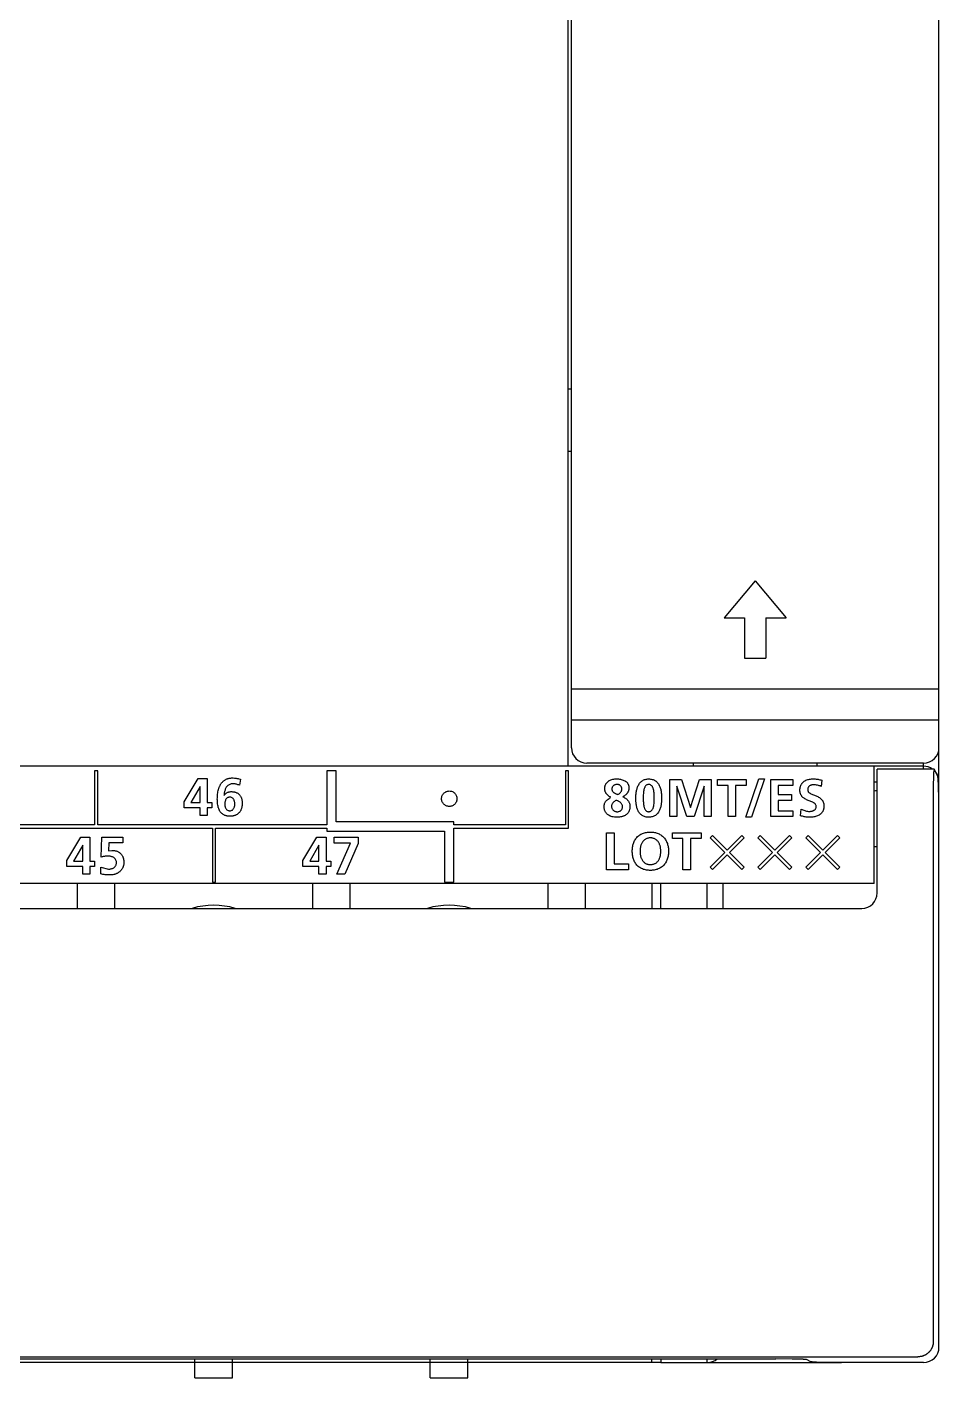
# Model space of a CAD drawing. Extents: x 147 to 432, y 261 to 358.
# Drawn here: x 402.88 to 432.41, y 264.98 to 308.7 of the extents above; entities that cross this region are included whole.
import ezdxf

# ---------------------------------------------------------------- set-up
doc = ezdxf.new("R2010")
doc.units = 0
doc.header["$MEASUREMENT"] = 0
doc.layers.get('0').update_dxf_attribs({"linetype": 'CONTINUOUS'})

msp = doc.modelspace()

# ---------------------------------------------------------------- linework, layer by layer
at = {"color": 7, "linetype": 'Continuous'}
for p, q in [((432.40553, 282.85494), (432.40553, 354.9774)), ((431.90553, 284.77723), (249.95553, 284.77723)), ((432.25365, 284.67723), (432.23459, 284.61356)), ((432.36582, 284.45273), (432.25365, 284.67723)), ((405.17252, 284.62696), (405.07261, 284.62696)), ((405.07261, 284.62696), (405.07261, 282.87651)), ((405.17252, 282.87651), (405.17252, 284.62696)), ((407.96994, 283.62169), (408.41815, 284.3772)), ((408.41815, 284.3772), (408.71684, 284.3772)), ((408.71684, 284.3772), (408.71684, 283.60618)), ((409.78895, 284.3548), (409.75794, 284.16084)), ((412.59291, 284.62696), (412.59291, 282.87651)), ((412.89264, 284.62696), (412.59291, 284.62696)), ((412.89264, 282.97642), (412.89264, 284.62696)), ((420.31268, 284.62696), (420.31268, 282.87651)), ((420.41259, 284.62696), (420.31268, 284.62696)), ((420.41259, 282.7766), (420.41259, 284.62696)), ((423.68922, 283.14695), (423.68922, 284.34585)), ((424.07404, 284.34585), (424.35895, 283.43737)), ((424.36239, 283.43737), (424.64765, 284.34585)), ((425.03212, 284.34585), (425.03212, 283.14695)), ((425.2371, 284.15705), (425.2371, 284.34585)), ((426.15488, 283.12628), (426.57414, 284.36652)), ((426.16418, 284.34585), (426.16418, 284.15705)), ((426.7526, 284.36652), (426.33368, 283.12628)), ((426.96344, 283.14695), (426.96344, 284.34585)), ((427.67106, 284.34585), (427.67106, 284.15705)), ((428.61054, 284.32345), (428.58849, 284.12605)), ((432.40553, 284.27723), (432.38288, 284.27723)), ((408.48326, 284.12639), (408.18629, 283.60618)), ((408.4867, 284.12639), (408.48326, 284.12639)), ((408.4867, 283.60618), (408.4867, 284.12639)), ((423.9228, 284.13638), (423.91935, 284.13294)), ((423.91935, 284.13294), (423.91935, 283.14695)), ((424.2456, 283.14695), (423.9228, 284.13638)), ((424.79854, 284.13638), (424.47574, 283.14695)), ((424.80199, 284.13638), (424.79854, 284.13638)), ((424.80199, 283.14695), (424.80199, 284.13638)), ((425.58023, 284.15705), (425.2371, 284.15705)), ((425.58023, 283.14695), (425.58023, 284.15705)), ((426.16418, 284.15705), (425.8207, 284.15705)), ((425.8207, 284.15705), (425.8207, 283.14695)), ((427.20391, 284.15705), (427.20391, 283.86146)), ((427.67106, 284.15705), (427.20391, 284.15705)), ((427.20391, 283.86146), (427.63144, 283.86146)), ((427.63144, 283.86146), (427.63144, 283.67267)), ((432.399131, 283.704407), (432.387698, 284.164426)), ((407.96994, 283.42773), (407.96994, 283.62169)), ((408.4867, 283.42773), (407.96994, 283.42773)), ((408.18629, 283.60618), (408.4867, 283.60618)), ((408.4867, 283.17865), (408.4867, 283.42773)), ((408.71684, 283.60618), (408.86945, 283.60618)), ((408.86945, 283.42773), (408.71684, 283.42773)), ((408.71684, 283.42773), (408.71684, 283.17865)), ((408.86945, 283.60618), (408.86945, 283.42773)), ((424.35895, 283.43737), (424.36239, 283.43737)), ((427.63144, 283.67267), (427.20391, 283.67267)), ((427.20391, 283.67267), (427.20391, 283.33609)), ((427.92393, 283.17313), (427.94598, 283.38949)), ((408.71684, 283.17865), (408.4867, 283.17865)), ((416.70222, 282.97711), (412.89264, 282.97642)), ((416.70222, 282.87651), (416.70222, 282.97711)), ((423.91935, 283.14695), (423.68922, 283.14695)), ((424.47574, 283.14695), (424.2456, 283.14695)), ((425.03212, 283.14695), (424.80199, 283.14695)), ((425.8207, 283.14695), (425.58023, 283.14695)), ((426.33368, 283.12628), (426.15488, 283.12628)), ((427.67451, 283.14695), (426.96344, 283.14695)), ((427.20391, 283.33609), (427.67451, 283.33609)), ((427.67451, 283.33609), (427.67451, 283.14695)), ((405.07261, 282.87651), (397.55266, 282.87686)), ((401.36259, 282.7766), (408.88255, 282.7766)), ((404.17207, 281.72137), (404.62027, 282.47688)), ((404.62027, 282.47688), (404.91896, 282.47688)), ((404.91896, 282.47688), (404.91896, 281.70587)), ((412.59291, 282.87651), (405.17252, 282.87651)), ((405.28828, 281.83299), (405.29999, 282.47688)), ((405.29999, 282.47688), (405.98867, 282.47688)), ((405.98867, 282.47688), (405.98867, 282.29842)), ((408.88255, 282.7766), (408.88255, 281.02684)), ((408.98245, 282.7766), (412.59291, 282.7766)), ((408.98245, 281.02684), (408.98245, 282.7766)), ((411.81708, 281.72137), (412.26529, 282.47688)), ((412.26529, 282.47688), (412.56397, 282.47688)), ((412.56397, 282.47688), (412.56397, 281.70587)), ((412.59291, 282.7766), (412.59291, 282.6767)), ((412.59291, 282.6767), (416.4025, 282.67739)), ((412.82856, 282.47688), (413.60129, 282.47688)), ((412.82856, 282.28809), (412.82856, 282.47688)), ((413.60129, 282.47688), (413.60129, 282.27775)), ((416.4025, 282.67739), (416.4025, 281.02684)), ((420.31268, 282.87651), (416.70222, 282.87651)), ((416.70222, 281.02684), (416.70222, 282.7766)), ((416.70222, 282.7766), (420.41259, 282.7766)), ((421.64456, 282.62468), (421.88503, 282.62468)), ((421.64456, 281.42613), (421.64456, 282.62468)), ((421.88503, 282.62468), (421.88503, 281.61526)), ((423.77432, 282.43588), (423.77432, 282.62468)), ((423.77432, 282.62468), (424.70139, 282.62468)), ((424.70139, 282.62468), (424.70139, 282.43588)), ((424.99595, 282.45828), (425.07174, 282.53545)), ((425.07174, 282.53545), (425.54544, 282.05968)), ((425.54544, 282.05968), (426.02121, 282.53545)), ((426.02121, 282.53545), (426.09665, 282.46)), ((426.54521, 282.45828), (426.62065, 282.53545)), ((426.62065, 282.53545), (427.0947, 282.05968)), ((427.0947, 282.05968), (427.57047, 282.53545)), ((427.57047, 282.53545), (427.64591, 282.46)), ((428.09412, 282.45828), (428.16957, 282.53545)), ((428.16957, 282.53545), (428.64361, 282.05968)), ((428.64361, 282.05968), (429.11938, 282.53545)), ((429.11938, 282.53545), (429.19483, 282.46)), ((404.68573, 282.22608), (404.38842, 281.70587)), ((404.68918, 282.22608), (404.68573, 282.22608)), ((404.68918, 281.70587), (404.68918, 282.22608)), ((405.52668, 282.29842), (405.52151, 282.04245)), ((405.52151, 282.04245), (405.63141, 282.05451)), ((405.98867, 282.29842), (405.52668, 282.29842)), ((412.3304, 282.22608), (412.03343, 281.70587)), ((412.33384, 282.22608), (412.3304, 282.22608)), ((412.33384, 281.70587), (412.33384, 282.22608)), ((413.3591, 282.28809), (412.82856, 282.28809)), ((412.91434, 281.27833), (413.3591, 282.28809)), ((413.60129, 282.27775), (413.17548, 281.27833)), ((424.11745, 282.43588), (423.77432, 282.43588)), ((424.11745, 281.42613), (424.11745, 282.43588)), ((424.35791, 282.43588), (424.35791, 281.42613)), ((424.70139, 282.43588), (424.35791, 282.43588)), ((425.46999, 281.98423), (424.99595, 282.45828)), ((426.09665, 282.46), (425.62295, 281.98423)), ((427.01925, 281.98423), (426.54521, 282.45828)), ((427.64591, 282.46), (427.17187, 281.98423)), ((428.56817, 281.98423), (428.09412, 282.45828)), ((429.19483, 282.46), (428.72078, 281.98423)), ((404.17207, 281.52741), (404.17207, 281.72137)), ((404.38842, 281.70587), (404.68918, 281.70587)), ((404.91896, 281.70587), (405.07193, 281.70587)), ((405.07193, 281.70587), (405.07193, 281.52741)), ((411.81708, 281.52741), (411.81708, 281.72137)), ((412.03343, 281.70587), (412.33384, 281.70587)), ((412.56397, 281.70587), (412.71694, 281.70587)), ((412.71694, 281.70587), (412.71694, 281.52741)), ((421.88503, 281.61526), (422.35046, 281.61526)), ((422.35046, 281.61526), (422.35046, 281.42613)), ((424.99595, 281.51053), (425.46999, 281.98423)), ((425.54544, 281.90878), (425.07174, 281.43302)), ((426.02121, 281.43302), (425.54544, 281.90878)), ((425.62295, 281.98423), (426.09665, 281.51053)), ((426.54521, 281.51053), (427.01925, 281.98423)), ((427.0947, 281.90878), (426.62065, 281.43302)), ((427.57047, 281.43302), (427.0947, 281.90878)), ((427.17187, 281.98423), (427.64591, 281.51053)), ((428.09412, 281.51053), (428.56817, 281.98423)), ((428.64361, 281.90878), (428.16957, 281.43302)), ((429.11938, 281.43302), (428.64361, 281.90878)), ((428.72078, 281.98423), (429.19483, 281.51053)), ((404.68918, 281.52741), (404.17207, 281.52741)), ((404.68918, 281.27833), (404.68918, 281.52741)), ((404.91896, 281.27833), (404.68918, 281.27833)), ((404.91896, 281.52741), (404.91896, 281.27833)), ((405.07193, 281.52741), (404.91896, 281.52741)), ((405.27105, 281.29211), (405.27622, 281.50674)), ((405.27622, 281.50674), (405.52151, 281.44645)), ((412.33384, 281.52741), (411.81708, 281.52741)), ((412.33384, 281.27833), (412.33384, 281.52741)), ((412.56397, 281.27833), (412.33384, 281.27833)), ((412.56397, 281.52741), (412.56397, 281.27833)), ((412.71694, 281.52741), (412.56397, 281.52741)), ((413.17548, 281.27833), (412.91434, 281.27833)), ((422.35046, 281.42613), (421.64456, 281.42613)), ((424.35791, 281.42613), (424.11745, 281.42613)), ((425.07174, 281.43302), (424.99595, 281.51053)), ((426.09665, 281.51053), (426.02121, 281.43302)), ((426.62065, 281.43302), (426.54521, 281.51053)), ((427.64591, 281.51053), (427.57047, 281.43302)), ((428.16957, 281.43302), (428.09412, 281.51053)), ((429.19483, 281.51053), (429.11938, 281.43302)), ((404.50553, 280.97723), (404.50553, 280.17724)), ((405.72553, 280.17724), (405.72553, 280.97723)), ((408.88255, 281.02684), (408.98245, 281.02684)), ((412.12553, 280.97723), (412.12553, 280.17724)), ((413.34553, 280.17724), (413.34553, 280.97723)), ((416.4025, 281.02684), (416.70222, 281.02684)), ((419.74553, 280.97723), (419.74553, 280.17724)), ((420.96553, 280.17724), (420.96553, 280.97723)), ((423.10553, 280.97723), (423.10553, 280.17724)), ((423.40553, 280.17723), (423.40553, 280.97723)), ((424.90553, 280.17723), (424.90553, 280.97723)), ((425.40553, 280.97723), (425.40553, 280.17724)), ((188.24033, 265.59507), (427.12073, 265.59507)), ((423.40552, 265.47723), (322.35553, 265.47723)), ((427.651636, 265.591065), (427.1207, 265.59506)), ((427.939155, 265.583924), (427.651636, 265.591065)), ((428.723584, 265.481229), (428.436065, 265.488374)), ((429.25447, 265.47725), (428.723584, 265.481229))]:
    msp.add_line(p, q, dxfattribs=at)
at = {"linetype": 'Continuous'}
for p, q in [((423.68922, 284.34585), (424.07404, 284.34585)), ((424.64765, 284.34585), (425.03212, 284.34585)), ((425.2371, 284.34585), (426.16418, 284.34585)), ((426.57414, 284.36652), (426.7526, 284.36652)), ((426.96344, 284.34585), (427.67106, 284.34585))]:
    msp.add_line(p, q, dxfattribs=at)
at = {"color": 7, "linetype": 'Continuous'}
for points in [[(420.40553, 284.77723), (420.40553, 336.17723)], [(420.50553, 285.37723), (420.50553, 335.57723)], [(420.5055, 296.97723), (420.40553, 296.97723)], [(420.40553, 294.97723), (420.50553, 294.97723)], [(426.45553, 290.77723), (425.45553, 289.57723)], [(426.45553, 290.77723), (427.45553, 289.57723)], [(425.45553, 289.57723), (426.10553, 289.57723)], [(426.10553, 289.57723), (426.10553, 288.27723)], [(426.80553, 289.57723), (426.80553, 288.27723)], [(426.80553, 289.57723), (427.45553, 289.57723)], [(426.10553, 288.27723), (426.80553, 288.27723)], [(420.50553, 287.27723), (432.40553, 287.27723)], [(420.50553, 286.27723), (432.40553, 286.27723)], [(431.90553, 284.87723), (421.00553, 284.87723)], [(424.45553, 284.77723), (424.45553, 284.87723)], [(428.45553, 284.87723), (428.45553, 284.77723)], [(430.30553, 280.97723), (430.30553, 284.77723)], [(430.40553, 280.67723), (430.40553, 284.67723)], [(432.25365, 284.67723), (430.40553, 284.67723)], [(431.90553, 284.67723), (431.90553, 284.8772)], [(430.30553, 284.27723), (430.40553, 284.27723)], [(432.22188, 284.2682), (432.22188, 266.1607)], [(432.23462, 284.61356), (432.23415, 284.60487), (432.233913, 284.600425), (432.23368, 284.59598), (432.233443, 284.591425), (432.23321, 284.58687), (432.232973, 284.58221), (432.23274, 284.57755), (432.232508, 284.572785), (432.23228, 284.56802), (432.232048, 284.56315), (432.23182, 284.55828), (432.231588, 284.553305), (432.23136, 284.54833), (432.231133, 284.543255), (432.23091, 284.53818), (432.230678, 284.533), (432.23045, 284.52782), (432.230228, 284.522545), (432.23001, 284.51727), (432.229783, 284.51189), (432.22956, 284.50651), (432.229339, 284.501035), (432.22912, 284.49556), (432.228904, 284.48999), (432.22869, 284.48442), (432.228469, 284.478755), (432.22825, 284.47309), (432.228034, 284.46733), (432.22782, 284.46157), (432.227609, 284.45572), (432.2274, 284.44987), (432.227189, 284.443925), (432.22698, 284.43798), (432.226769, 284.431945), (432.22656, 284.42591), (432.226354, 284.419775), (432.22615, 284.41364), (432.225944, 284.407445), (432.22574, 284.40125), (432.225539, 284.39501), (432.22534, 284.38877), (432.225134, 284.382335), (432.22493, 284.3759), (432.224728, 284.36922), (432.22453, 284.36254), (432.224339, 284.35622), (432.22415, 284.3499), (432.22398, 284.344145), (432.22381, 284.33839), (432.223593, 284.33083), (432.22338, 284.32327), (432.223056, 284.311405), (432.22274, 284.29954), (432.222317, 284.283875), (432.2219, 284.26821)], [(432.387698, 284.164426), (432.386976, 284.183716), (432.386213, 284.203004), (432.385411, 284.22229), (432.384568, 284.241575), (432.383677, 284.260858), (432.38273, 284.280138), (432.381707, 284.299585), (432.380616, 284.318857), (432.379431, 284.338124), (432.378129, 284.357383), (432.376664, 284.376701), (432.374997, 284.395932), (432.372913, 284.415851), (432.370292, 284.434972), (432.3658, 284.45271)], [(409.75794, 284.16084), (409.735171, 284.170373), (409.71211, 284.179177), (409.688241, 284.187228), (409.664519, 284.194049), (409.640487, 284.199681), (409.616191, 284.20403), (409.591692, 284.207039), (409.567066, 284.208707), (409.542391, 284.208993), (409.517753, 284.207557), (409.493318, 284.204103), (409.469315, 284.198378), (409.446008, 284.190275), (409.423687, 284.179758), (409.40262, 284.166909), (409.383053, 284.151879), (409.365135, 284.134912), (409.348942, 284.116291), (409.33447, 284.096301), (409.321661, 284.075205), (409.310425, 284.05323), (409.300651, 284.030565), (409.292232, 284.007363), (409.285057, 283.983745), (409.279034, 283.959807), (409.274079, 283.935626), (409.270113, 283.911264), (409.267058, 283.886769), (409.264864, 283.862179), (409.26357, 283.83804)], [(416.80248, 283.72711), (416.801134, 283.700989), (416.797081, 283.675139), (416.790337, 283.649859), (416.780967, 283.625431), (416.769082, 283.602122), (416.754822, 283.580186), (416.738352, 283.559856), (416.719599, 283.541112), (416.699936, 283.525144), (416.678043, 283.510818), (416.655384, 283.499133), (416.631292, 283.489706), (416.606063, 283.482774), (416.579885, 283.47849), (416.553764, 283.476994), (416.527627, 283.4782), (416.501758, 283.482117), (416.476443, 283.488728), (416.451964, 283.497965), (416.428589, 283.50972), (416.406572, 283.523854), (416.386145, 283.540203), (416.367527, 283.558586), (416.350602, 283.579236), (416.336239, 283.601105), (416.324507, 283.623775), (416.315033, 283.647914), (416.308081, 283.673137), (416.303762, 283.699417), (416.302255, 283.725537), (416.303452, 283.751675), (416.307376, 283.777542), (416.314014, 283.80285), (416.323293, 283.827313), (416.335101, 283.850661), (416.349293, 283.872641), (416.365702, 283.89302), (416.384138, 283.911584), (416.404792, 283.928421), (416.426694, 283.942733), (416.449345, 283.954401), (416.473433, 283.963819), (416.498663, 283.970748), (416.524838, 283.975031), (416.550959, 283.976526), (416.577096, 283.97532), (416.602965, 283.971405), (416.628281, 283.964798), (416.652763, 283.955567), (416.676142, 283.943822), (416.698168, 283.9297), (416.718606, 283.913365), (416.737239, 283.894998), (416.754127, 283.874435), (416.768514, 283.852583), (416.780236, 283.829992), (416.789697, 283.805965), (416.79667, 283.78075), (416.800972, 283.754609), (416.802476, 283.728483)], [(421.95909, 283.67267), (421.942893, 283.66462), (421.92699, 283.656), (421.91143, 283.646778), (421.896326, 283.636828), (421.881803, 283.626049), (421.868044, 283.614375), (421.855174, 283.601671), (421.843438, 283.587914), (421.833061, 283.573107), (421.824248, 283.557319), (421.817154, 283.540688), (421.81186, 283.5234), (421.808336, 283.505665), (421.806463, 283.487681), (421.806237, 283.469599), (421.807765, 283.45158), (421.811267, 283.433845), (421.816771, 283.416623), (421.824182, 283.400132), (421.833394, 283.384575), (421.84426, 283.370124), (421.856609, 283.356917), (421.870262, 283.345062), (421.885039, 283.334642), (421.900768, 283.325722), (421.91728, 283.318352), (421.934415, 283.312574), (421.952013, 283.308421), (421.969925, 283.30592), (421.98803, 283.30508)], [(421.98803, 283.30508), (422.007161, 283.305884), (422.02567, 283.308321), (422.044346, 283.312565), (422.062493, 283.31868), (422.07987, 283.326726), (422.096198, 283.336727), (422.111176, 283.348655), (422.124496, 283.362407), (422.135881, 283.377799), (422.145293, 283.394928), (422.152232, 283.412773), (422.156907, 283.431342), (422.159397, 283.450325), (422.159887, 283.469471), (422.158492, 283.488572), (422.155041, 283.507706), (422.149557, 283.526054), (422.141989, 283.543643), (422.132459, 283.560253), (422.121166, 283.575719), (422.108366, 283.589966), (422.094322, 283.60299), (422.079273, 283.614842), (422.063427, 283.625605), (422.046384, 283.635694), (422.029397, 283.644551), (422.012018, 283.652613), (421.994332, 283.659977), (421.976408, 283.666747), (421.95909, 283.67267)], [(432.40555, 282.85494), (432.405522, 282.911573), (432.405443, 282.968207), (432.405313, 283.02484), (432.405132, 283.081473), (432.404896, 283.138106), (432.404605, 283.194739), (432.404257, 283.251371), (432.40385, 283.308003), (432.403383, 283.364634), (432.402852, 283.421265), (432.402254, 283.477896), (432.401587, 283.534525), (432.400848, 283.591154), (432.40003, 283.647781), (432.399131, 283.704407)], [(432.40553, 265.97706), (432.40553, 282.85492)], [(430.30553, 282.18351), (430.30892, 282.18309), (430.310615, 282.182883), (430.31231, 282.18268), (430.314, 282.182483), (430.31569, 282.18229), (430.31738, 282.182103), (430.31907, 282.18192), (430.32076, 282.181738), (430.32245, 282.18156), (430.32414, 282.181383), (430.32583, 282.18121), (430.327515, 282.181043), (430.3292, 282.18088), (430.33088, 282.180723), (430.33256, 282.18057), (430.334245, 282.180418), (430.33593, 282.18027), (430.33761, 282.180123), (430.33929, 282.17998), (430.340965, 282.179843), (430.34264, 282.17971), (430.344315, 282.179578), (430.34599, 282.17945), (430.347665, 282.179328), (430.34934, 282.17921), (430.35101, 282.179093), (430.35268, 282.17898), (430.35435, 282.178873), (430.35602, 282.17877), (430.35769, 282.178668), (430.35936, 282.17857), (430.36102, 282.178478), (430.36268, 282.17839), (430.364345, 282.178303), (430.36601, 282.17822), (430.367675, 282.178138), (430.36934, 282.17806), (430.370995, 282.177988), (430.37265, 282.17792), (430.37429, 282.177853), (430.37593, 282.17779), (430.377595, 282.177733), (430.37926, 282.17768), (430.380965, 282.177628), (430.38267, 282.17758), (430.384265, 282.177533), (430.38586, 282.17749), (430.3873, 282.177455), (430.38874, 282.17742), (430.39059, 282.177388), (430.39244, 282.17736), (430.395275, 282.177328), (430.39811, 282.17731), (430.40182, 282.177281), (430.40553, 282.17726)], [(405.52151, 281.44645), (405.543291, 281.447032), (405.565008, 281.448857), (405.586582, 281.451936), (405.607921, 281.456352), (405.628913, 281.462199), (405.649417, 281.469573), (405.669255, 281.478583), (405.688208, 281.48933), (405.705285, 281.501328), (405.721693, 281.515657), (405.736335, 281.531785), (405.748922, 281.54956), (405.759234, 281.568747), (405.76717, 281.589032), (405.772756, 281.61009), (405.776121, 281.63161), (405.777443, 281.653354), (405.776887, 281.675143), (405.774318, 281.696778), (405.769482, 281.718018), (405.762087, 281.738852), (405.752275, 281.758298), (405.740054, 281.776327), (405.725641, 281.792659), (405.70937, 281.807142), (405.691611, 281.819728), (405.672671, 281.830497), (405.652852, 281.839553), (405.632386, 281.847034), (405.612171, 281.852892), (405.590909, 281.857671), (405.569413, 281.861258), (405.547761, 281.863741), (405.526015, 281.86519), (405.504227, 281.865715), (405.482434, 281.865454), (405.460657, 281.864566), (405.438916, 281.863036), (405.417232, 281.860843), (405.395627, 281.857973), (405.374124, 281.854419), (405.352746, 281.850178), (405.331515, 281.845254), (405.310451, 281.839657), (405.289574, 281.833401)], [(430.30553, 280.97723), (185.05553, 280.97723)], [(185.45553, 280.17723), (429.90553, 280.17723)], [(432.2219, 266.16072), (432.22133, 266.13691), (432.220599, 266.124839), (432.21956, 266.11279), (432.218209, 266.100537), (432.21656, 266.08832), (432.214583, 266.07594), (432.21231, 266.06361), (432.20966, 266.05116), (432.2067, 266.03878), (432.203383, 266.026306), (432.19975, 266.01392), (432.195729, 266.001471), (432.19139, 265.98913), (432.186679, 265.976767), (432.18165, 265.96453), (432.176225, 265.952316), (432.17048, 265.94025), (432.164364, 265.928227), (432.15793, 265.91637), (432.151112, 265.904616), (432.14398, 265.89305), (432.136503, 265.881607), (432.12872, 265.87037), (432.120574, 265.859307), (432.11213, 265.84847), (432.103378, 265.837834), (432.09434, 265.82744), (432.084987, 265.817295), (432.07536, 265.80741), (432.06548, 265.797788), (432.05534, 265.78844), (432.044951, 265.779402), (432.03432, 265.77065), (432.023479, 265.762205), (432.01241, 265.75406), (432.001156, 265.746272), (431.98969, 265.7388), (431.978144, 265.731668), (431.96641, 265.72485), (431.95465, 265.718434), (431.94273, 265.71232), (431.930567, 265.706558), (431.91825, 265.70113), (431.905652, 265.696046), (431.8929, 265.69136), (431.880937, 265.687046), (431.86887, 265.68303), (431.857943, 265.679576), (431.84698, 265.67624), (431.833127, 265.673135), (431.81918, 265.67048), (431.798149, 265.667349), (431.77698, 265.66536), (431.749556, 265.662749), (431.72207, 265.6609)], [(183.639, 265.66088), (431.72205, 265.66088)], [(408.31553, 264.97723), (408.31553, 265.59506)], [(409.53553, 264.97723), (409.53553, 265.59506)], [(415.93553, 264.97723), (415.93553, 265.59506)], [(417.15553, 264.97723), (417.15553, 265.59506)], [(423.10553, 265.47723), (423.10553, 265.59506)], [(423.40553, 265.59507), (423.40553, 265.47723)], [(423.40553, 265.47723), (429.25447, 265.47723)], [(424.90553, 265.47723), (424.90553, 265.59507)], [(428.11935, 265.57025), (428.107053, 265.573239), (428.095093, 265.574834), (428.082546, 265.576113), (428.070524, 265.577139), (428.058492, 265.578039), (428.046167, 265.578861), (428.034124, 265.579593), (428.022077, 265.580267), (428.010028, 265.580895), (427.998257, 265.581469), (427.986204, 265.582022), (427.97415, 265.582546), (427.962095, 265.583044), (427.950038, 265.583518), (427.939155, 265.583924)], [(428.25586, 265.50205), (428.11936, 265.57025)], [(428.436065, 265.488374), (428.42401, 265.488825), (428.411955, 265.489302), (428.39911, 265.489836), (428.387057, 265.490365), (428.375006, 265.490923), (428.362956, 265.491517), (428.351588, 265.492116), (428.339543, 265.492798), (428.327502, 265.493538), (428.315465, 265.494351), (428.30339, 265.495266), (428.291371, 265.496307), (428.278922, 265.497609), (428.266971, 265.499245), (428.25589, 265.50205)], [(431.9057, 265.47723), (429.25449, 265.47723)], [(408.31553, 264.97723), (409.53553, 264.97723)], [(415.93553, 264.97723), (417.15553, 264.97723)]]:
    msp.add_lwpolyline(points, dxfattribs=at)
for points in [[(409.26702, 283.83459, -0.029685), (409.290847, 283.865471, -0.035013), (409.318392, 283.893074, -0.039573), (409.349739, 283.916256, -0.040403), (409.383835, 283.933829, -0.038484), (409.420878, 283.945994, -0.032999), (409.45929, 283.952743, -0.02676), (409.49887, 283.95483, -0.020631), (409.537855, 283.953372, -0.022002), (409.576579, 283.948602, -0.025067), (409.614683, 283.940231, -0.028365), (409.651668, 283.927836, -0.031192), (409.686916, 283.911139, -0.033496), (409.720011, 283.889842, -0.03417), (409.749639, 283.864484, -0.033964), (409.775541, 283.835331, -0.032254), (409.797371, 283.803011, -0.029695), (409.815035, 283.768235, -0.02684), (409.828657, 283.731683, -0.024307), (409.838702, 283.693073, -0.021497), (409.845036, 283.654573, -0.018612), (409.848241, 283.615691, -0.014876), (409.848842, 283.576672, -0.014346), (409.847194, 283.537685, -0.014758), (409.843284, 283.498858, -0.016881), (409.83694, 283.460356, -0.019355), (409.827826, 283.422418, -0.021807), (409.815625, 283.38536, -0.024367), (409.800061, 283.349586, -0.027117), (409.780907, 283.315605, -0.029201), (409.758052, 283.283996, -0.030827), (409.731565, 283.255365, -0.031206), (409.701743, 283.230228, -0.030207), (409.669053, 283.208952, -0.028598), (409.634089, 283.191663, -0.02596), (409.597446, 283.17828, -0.023259), (409.559659, 283.168568, -0.020365), (409.521167, 283.162183, -0.018146), (409.48231, 283.15877, -0.016226), (409.443297, 283.158033, -0.017642), (409.404312, 283.159885, -0.020704), (409.365598, 283.164715, -0.023666), (409.327465, 283.172962, -0.026606), (409.290354, 283.184989, -0.029267), (409.254826, 283.201093, -0.03068), (409.221477, 283.221325, -0.031346), (409.190913, 283.245553, -0.030047), (409.163509, 283.273371, -0.027979), (409.139557, 283.304158, -0.02503), (409.11899, 283.33731, -0.022073), (409.101635, 283.372253, -0.019088), (409.087208, 283.408508, -0.016579), (409.075397, 283.445699, -0.014234), (409.065897, 283.483549), (409.058423, 283.52185), (409.052729, 283.560458), (409.048592, 283.599264), (409.045825, 283.638192), (409.04426, 283.677187), (409.04378, 283.71608), (409.044301, 283.755104), (409.045869, 283.794099), (409.048596, 283.833487), (409.052498, 283.872317), (409.057775, 283.911606), (409.064356, 283.950072), (409.07243, 283.988252), (409.081915, 284.025315), (409.093331, 284.062631, -0.01359), (409.106664, 284.099305, -0.015069), (409.122071, 284.135156, -0.01675), (409.139726, 284.169952, -0.018462), (409.159784, 284.20342, -0.020269), (409.18237, 284.235235, -0.022127), (409.207568, 284.265019, -0.023354), (409.23537, 284.292393, -0.024713), (409.265664, 284.31697, -0.024818), (409.298252, 284.338415, -0.024594), (409.332797, 284.356545, -0.023919), (409.368936, 284.371223, -0.022349), (409.406284, 284.382503, -0.02094), (409.444474, 284.390514, -0.018758), (409.483185, 284.395466, -0.016514), (409.522155, 284.39768, -0.013932), (409.561179, 284.397501), (409.600144, 284.395359, -0.013257), (409.639554, 284.391145, -0.013413), (409.678079, 284.384929, -0.013457), (409.716214, 284.37665, -0.013235), (409.753853, 284.366345), (409.78895, 284.3548)], [(421.78546, 283.77224), (421.757772, 283.785729), (421.731168, 283.801256), (421.706116, 283.818666, -0.0222), (421.682417, 283.838337, -0.02379), (421.660624, 283.860099, -0.025714), (421.640814, 283.884246, -0.026729), (421.623885, 283.90997, -0.02779), (421.60986, 283.937385, -0.028328), (421.599002, 283.966199, -0.028119), (421.591452, 283.996055, -0.028373), (421.587325, 284.026567, -0.022813), (421.586362, 284.057348, -0.02133), (421.588062, 284.088098, -0.021893), (421.59241, 284.11859, -0.024099), (421.599523, 284.148559, -0.026983), (421.609654, 284.177638, -0.02834), (421.622939, 284.205419, -0.029364), (421.639341, 284.231479, -0.029211), (421.658674, 284.255446, -0.028292), (421.680643, 284.277023, -0.026726), (421.704848, 284.296061, -0.024556), (421.730879, 284.31252, -0.022397), (421.75834, 284.326466), (421.786889, 284.338028), (421.816241, 284.347369), (421.84617, 284.354661), (421.876495, 284.360076), (421.90708, 284.363761), (421.937814, 284.36586), (421.96771, 284.36652), (421.998512, 284.365898), (422.029257, 284.363947), (422.059884, 284.360622), (422.09058, 284.355777), (422.120714, 284.349381), (422.15043, 284.341266), (422.179573, 284.331288), (422.207936, 284.319276), (422.235256, 284.305055, -0.023003), (422.260548, 284.288913, -0.026416), (422.284748, 284.269869, -0.029127), (422.306679, 284.248256, -0.031474), (422.325838, 284.224155, -0.032516), (422.341752, 284.197796, -0.032969), (422.354078, 284.169588, -0.030831), (422.362713, 284.140036, -0.028859), (422.367771, 284.109657, -0.027038), (422.369412, 284.078903, -0.026909), (422.367763, 284.048149, -0.02681), (422.36279, 284.01776, -0.024972), (422.354715, 283.98804, -0.024415), (422.343751, 283.959261, -0.023905), (422.330146, 283.931838, -0.024019), (422.313883, 283.905685, -0.024135), (422.295183, 283.881215, -0.024292), (422.274203, 283.858669, -0.024418), (422.251129, 283.838271, -0.024423), (422.226176, 283.820223, -0.024051), (422.199591, 283.804672, -0.023802), (422.17164, 283.791729)], [(427.94598, 283.38949), (427.973294, 283.375475), (428.001217, 283.362716), (428.029708, 283.351281), (428.058721, 283.341245), (428.088206, 283.332698), (428.118106, 283.32574), (428.147975, 283.320528), (428.178475, 283.317059), (428.209132, 283.315467, 0.023636), (428.239811, 283.316333, 0.026167), (428.27024, 283.320305, 0.025577), (428.300109, 283.327358, 0.028565), (428.329041, 283.337582, 0.033574), (428.356489, 283.351287, 0.041321), (428.381613, 283.368923, 0.051047), (428.403047, 283.39083, 0.060339), (428.419089, 283.416922, 0.061815), (428.428259, 283.446134, 0.058577), (428.430171, 283.476679, 0.058653), (428.425, 283.50696, 0.066457), (428.412589, 283.534941, 0.056318), (428.393591, 283.55886, 0.038983), (428.37031, 283.578884, 0.027993), (428.344577, 283.595656), (428.31688, 283.610267), (428.288984, 283.623088), (428.260672, 283.634961), (428.232151, 283.646332), (428.203583, 283.657582), (428.175091, 283.669016), (428.146799, 283.680934), (428.118845, 283.69362), (428.091389, 283.70735), (428.064629, 283.722386), (428.03883, 283.739009), (428.014324, 283.757482, -0.022751), (427.991479, 283.777993, -0.025578), (427.970722, 283.800605, -0.028421), (427.952539, 283.825309, -0.027857), (427.937254, 283.851916, -0.02717), (427.924971, 283.880055, -0.02757), (427.915558, 283.910275, -0.023657), (427.909491, 283.940321), (427.906086, 283.970817), (427.90499, 284.00065), (427.905882, 284.031373), (427.908877, 284.061925), (427.914095, 284.092169), (427.921692, 284.121909, -0.022936), (427.931856, 284.150869, -0.02412), (427.944703, 284.178744, -0.025244), (427.960231, 284.205215, -0.025354), (427.978362, 284.229978, -0.025324), (427.998904, 284.25278, -0.024283), (428.021608, 284.273431, -0.023133), (428.046166, 284.291841, -0.021494), (428.072269, 284.307988), (428.099019, 284.321645), (428.127334, 284.333498), (428.156413, 284.343334), (428.186065, 284.351275), (428.216138, 284.357449), (428.246505, 284.361952), (428.276159, 284.364793), (428.306825, 284.36627), (428.337526, 284.366457), (428.368217, 284.365643), (428.398873, 284.363979), (428.429997, 284.361328), (428.460488, 284.357743), (428.490843, 284.35314), (428.521016, 284.347472), (428.550959, 284.340695), (428.580619, 284.332768), (428.61054, 284.32345)], [(422.17028, 283.78912), (422.200698, 283.774024), (422.22972, 283.757542), (422.258179, 283.739012, -0.019734), (422.285202, 283.718447, -0.022542), (422.310393, 283.695678, -0.025591), (422.333275, 283.670595, -0.028174), (422.35333, 283.643203, -0.02979), (422.37008, 283.613675, -0.030078), (422.383174, 283.582356, -0.028758), (422.392487, 283.54971, -0.026929), (422.398114, 283.516227, -0.023095), (422.400318, 283.482348, -0.019037), (422.39973, 283.448397, -0.02029), (422.396479, 283.414596, -0.022047), (422.390392, 283.381186, -0.024954), (422.381201, 283.348501, -0.027359), (422.368633, 283.316962, -0.029148), (422.352593, 283.287043, -0.029784), (422.333134, 283.259225, -0.02993), (422.310497, 283.233928, -0.028483), (422.285063, 283.211441, -0.02669), (422.257299, 283.1919, -0.024335), (422.227688, 283.175284, -0.021929), (422.196666, 283.161477, -0.019084), (422.165505, 283.150563, -0.017571), (422.132718, 283.141716), (422.099414, 283.135061), (422.065772, 283.130402), (422.031929, 283.127552), (421.997987, 283.126345), (421.964022, 283.126641), (421.930107, 283.128462), (421.896321, 283.131925), (421.862768, 283.137181), (421.829582, 283.144399), (421.796941, 283.153771, -0.019258), (421.765071, 283.165497, -0.021559), (421.734265, 283.179779, -0.023904), (421.704884, 283.196798, -0.026372), (421.677362, 283.216678, -0.028247), (421.652173, 283.239439, -0.02972), (421.6298, 283.264969, -0.030054), (421.610627, 283.292983, -0.029318), (421.594925, 283.323082, -0.028001), (421.582767, 283.354779, -0.025245), (421.574056, 283.387591, -0.022569), (421.568507, 283.421092, -0.021208), (421.565905, 283.454951, -0.020535), (421.566106, 283.488461, -0.027564), (421.569549, 283.522234, -0.030324), (421.576902, 283.555375, -0.031995), (421.588316, 283.587343, -0.031991), (421.603737, 283.617582, -0.030176), (421.622805, 283.645667, -0.027172), (421.644973, 283.671381, -0.023611), (421.669639, 283.694715, -0.020125), (421.696249, 283.715813), (421.724353, 283.734877), (421.753572, 283.752191), (421.783674, 283.767922)], [(428.58849, 284.12605), (428.559988, 284.137444), (428.530983, 284.147489), (428.501537, 284.156156), (428.471712, 284.163409), (428.44157, 284.169206), (428.411177, 284.173501), (428.379644, 284.176287), (428.34897, 284.177383, 0.023528), (428.319285, 284.176237, 0.030075), (428.288946, 284.171686, 0.034374), (428.259435, 284.163324, 0.041402), (428.231529, 284.150617, 0.047742), (428.20711, 284.133709, 0.055311), (428.186041, 284.111472, 0.055677), (428.170401, 284.085127, 0.049293), (428.160698, 284.05606, 0.039711), (428.15605, 284.025782, 0.054948), (428.157206, 283.995665, 0.066527), (428.165671, 283.966124, 0.076159), (428.182119, 283.940523, 0.049456), (428.204552, 283.919704, 0.030366), (428.230079, 283.902504), (428.257156, 283.888037), (428.285075, 283.87531), (428.313437, 283.863592), (428.342035, 283.852432), (428.370695, 283.841415), (428.399283, 283.830233), (428.427687, 283.818599), (428.455779, 283.806235), (428.483409, 283.792874), (428.509649, 283.778697), (428.535797, 283.762628), (428.560777, 283.744811, -0.021544), (428.584244, 283.725035, -0.023939), (428.605827, 283.703206, -0.026635), (428.625088, 283.679321, -0.027703), (428.641601, 283.653482, -0.026689), (428.655226, 283.625982, -0.026116), (428.665882, 283.5972, -0.0247), (428.673528, 283.567512, -0.021718), (428.67839, 283.537238), (428.680786, 283.506638), (428.681023, 283.475923), (428.679191, 283.445268), (428.675111, 283.41477), (428.668636, 283.384777, -0.022845), (428.659573, 283.355458, -0.024599), (428.647763, 283.327135, -0.025549), (428.633179, 283.300136, -0.026177), (428.615875, 283.274797, -0.02572), (428.59604, 283.251384, -0.024998), (428.573929, 283.230109, -0.023401), (428.549864, 283.211067, -0.02177), (428.524176, 283.194277), (428.49718, 283.179679), (428.469156, 283.167164), (428.440336, 283.156605), (428.410916, 283.147857), (428.381049, 283.14078), (428.350859, 283.135234), (428.320441, 283.131113), (428.289871, 283.128332), (428.259214, 283.126772), (428.228521, 283.126275), (428.197827, 283.126687), (428.167155, 283.127919), (428.13654, 283.130146), (428.106031, 283.133534), (428.075683, 283.138142), (428.045695, 283.143843), (428.015718, 283.150451), (427.985869, 283.15762), (427.956085, 283.165052), (427.926312, 283.17253)], [(405.63141, 282.05451, -0.017439), (405.667018, 282.053337, -0.017234), (405.702467, 282.049708, -0.01873), (405.737562, 282.043547, -0.020437), (405.772065, 282.03466, -0.022433), (405.805868, 282.022788, -0.024418), (405.838229, 282.007892, -0.026403), (405.868907, 281.989786, -0.028226), (405.897427, 281.968445, -0.028998), (405.923319, 281.943983, -0.029334), (405.946175, 281.916666, -0.028208), (405.965748, 281.886905, -0.026646), (405.981931, 281.85517, -0.024459), (405.994797, 281.821948, -0.021911), (406.004519, 281.787678, -0.018984), (406.011412, 281.75272, -0.017092), (406.015791, 281.717356, -0.016311), (406.0178, 281.681781), (406.017547, 281.646709, -0.018765), (406.014852, 281.611175, -0.021498), (406.009293, 281.575988, -0.022061), (406.000691, 281.541414, -0.022785), (405.98903, 281.507746, -0.023798), (405.974291, 281.475312, -0.024388), (405.956491, 281.444452, -0.024749), (405.935751, 281.415486, -0.024534), (405.912258, 281.388704, -0.023601), (405.886997, 281.364961, -0.023304), (405.858865, 281.3431, -0.022343), (405.828855, 281.323897, -0.020958), (405.797296, 281.307359, -0.019634), (405.764498, 281.293436, -0.018141), (405.730742, 281.282026, -0.016751), (405.696272, 281.272997), (405.661293, 281.266203), (405.625969, 281.261489), (405.590438, 281.258698), (405.554813, 281.257672), (405.519179, 281.258225), (405.483588, 281.260063), (405.44807, 281.262997), (405.412647, 281.266909), (405.376914, 281.271797), (405.341739, 281.27753), (405.306729, 281.284192), (405.27105, 281.29211)]]:
    msp.add_lwpolyline(points, format="xyb", dxfattribs=at)
for points in [[(422.5923, 283.74295, -0.010942), (422.593354, 283.799293, -0.010483), (422.596816, 283.855547, -0.011922), (422.602774, 283.911589, -0.013774), (422.6116, 283.967248, -0.015814), (422.6237, 284.022286, -0.018671), (422.639547, 284.07636, -0.022155), (422.659736, 284.128962, -0.026642), (422.684945, 284.17934, -0.031866), (422.715843, 284.226432, -0.037174), (422.752934, 284.268804, -0.041927), (422.796226, 284.304787, -0.043188), (422.84499, 284.332912, -0.041351), (422.897833, 284.352347, -0.037418), (422.953059, 284.36323, -0.030614), (423.009281, 284.366521, -0.029991), (423.065536, 284.363204, -0.034961), (423.120849, 284.352639, -0.039623), (423.173979, 284.33398, -0.043177), (423.22325, 284.306753, -0.042666), (423.267157, 284.271519, -0.038581), (423.304761, 284.229608, -0.033482), (423.335945, 284.182707, -0.027845), (423.361174, 284.132337, -0.023046), (423.381163, 284.079659, -0.019118), (423.396669, 284.025485, -0.015886), (423.408355, 283.970356, -0.013513), (423.416777, 283.914695, -0.011581), (423.422414, 283.85862, -0.010003), (423.425629, 283.802352, -0.008993), (423.426708, 283.746003, -0.009039), (423.425796, 283.689651, -0.010321), (423.422704, 283.633377, -0.011832), (423.417125, 283.577297, -0.013698), (423.408705, 283.521575, -0.016086), (423.396985, 283.466455, -0.019303), (423.381409, 283.412303, -0.023185), (423.361315, 283.359667, -0.027992), (423.335956, 283.309366, -0.033049), (423.305113, 283.26318, -0.038536), (423.267464, 283.221309, -0.042615), (423.223536, 283.186109, -0.042896), (423.174262, 283.158888, -0.039717), (423.121142, 283.140212, -0.035132), (423.065842, 283.129679, -0.028842), (423.009626, 283.126285, -0.028081), (422.953334, 283.129088, -0.033603), (422.897859, 283.138783, -0.038653), (422.844359, 283.156369, -0.043465), (422.794491, 283.182485, -0.043463), (422.749886, 283.21683, -0.040353), (422.711701, 283.258204, -0.035318), (422.680187, 283.304879, -0.029275), (422.654934, 283.355235, -0.024127), (422.63518, 283.408, -0.019694), (422.620096, 283.462293, -0.016151), (422.608937, 283.517532, -0.013584), (422.601066, 283.573336, -0.011216), (422.595975, 283.629463, -0.008863), (422.593134, 283.685752, -0.009331)], [(423.18624, 283.74295), (423.186201, 283.777928), (423.185768, 283.812905), (423.184812, 283.848473), (423.183109, 283.883409), (423.180453, 283.918285), (423.17663, 283.953052), (423.171356, 283.987627), (423.164256, 284.021871, 0.019522), (423.154847, 284.05555, 0.025843), (423.142434, 284.088232, 0.036205), (423.126107, 284.119126, 0.049652), (423.104802, 284.146802, 0.065122), (423.077744, 284.168829, 0.071105), (423.045819, 284.182783, 0.062303), (423.011314, 284.187687, 0.060964), (422.97652, 284.184301, 0.072983), (422.944547, 284.172028, 0.067256), (422.916717, 284.151, 0.052742), (422.894757, 284.123862, 0.037785), (422.877954, 284.093215, 0.026797), (422.865218, 284.060653, 0.020161), (422.855572, 284.02704), (422.848294, 283.992831), (422.842875, 283.958277), (422.838928, 283.923524), (422.836235, 283.88964), (422.83441, 283.85471), (422.833351, 283.819747), (422.832878, 283.784772), (422.832773, 283.749793), (422.832789, 283.714814), (422.833055, 283.679836), (422.833827, 283.644866), (422.835314, 283.60992), (422.837722, 283.575026), (422.841282, 283.540231), (422.846155, 283.506353), (422.852922, 283.472042, 0.019301), (422.861982, 283.438267, 0.025749), (422.874037, 283.405451, 0.03621), (422.890012, 283.374374, 0.049804), (422.911013, 283.346469, 0.065972), (422.937865, 283.324193, 0.072488), (422.96972, 283.310086, 0.061987), (423.004216, 283.305126, 0.058261), (423.039039, 283.308236, 0.071572), (423.072487, 283.320426, 0.066173), (423.10078, 283.340831, 0.053559), (423.123333, 283.367475, 0.039211), (423.14066, 283.397826, 0.028063), (423.153779, 283.430234, 0.021129), (423.163671, 283.463774), (423.171086, 283.497954), (423.176553, 283.5325), (423.180484, 283.567255), (423.183185, 283.602128), (423.184892, 283.637065), (423.18581, 283.672031), (423.186217, 283.707008)], [(423.06359, 282.64535, -0.023078), (423.127911, 282.642888, -0.022442), (423.191778, 282.634596, -0.025173), (423.254573, 282.620324, -0.02833), (423.315459, 282.599405, -0.030366), (423.373478, 282.571505, -0.031776), (423.427585, 282.536623, -0.032486), (423.476749, 282.49507, -0.032196), (423.520143, 282.447521, -0.030749), (423.557226, 282.394897, -0.028776), (423.587783, 282.338228, -0.026545), (423.611898, 282.278527, -0.024134), (423.629854, 282.216687, -0.021907), (423.642051, 282.153455, -0.019841), (423.648937, 282.089426, -0.017923), (423.650974, 282.025056, -0.017975), (423.648461, 281.960698, -0.019622), (423.641123, 281.896717, -0.021645), (423.628543, 281.83356, -0.023842), (423.610279, 281.771811, -0.026205), (423.585943, 281.712199, -0.028455), (423.555254, 281.655601, -0.030436), (423.518114, 281.603016, -0.031988), (423.474716, 281.555471, -0.032429), (423.425572, 281.513893, -0.031818), (423.371488, 281.478979, -0.030504), (423.313473, 281.451076, -0.02827), (423.252581, 281.430159, -0.025741), (423.189781, 281.415934, -0.023157), (423.125895, 281.407912, -0.020279), (423.061544, 281.405461, -0.020172), (422.997191, 281.408109, -0.02251), (422.933311, 281.416231, -0.025343), (422.8705, 281.430408, -0.028269), (422.809576, 281.451233, -0.030822), (422.751537, 281.479086, -0.032419), (422.697485, 281.514049, -0.033195), (422.6485, 281.555811, -0.033008), (422.605168, 281.603996, -0.031036), (422.568588, 281.656972, -0.02874), (422.538603, 281.713945, -0.02618), (422.51504, 281.773867, -0.023519), (422.497533, 281.835836, -0.021083), (422.485612, 281.899123, -0.01887), (422.478773, 281.963158, -0.017086), (422.47655, 282.027523, -0.01716), (422.478658, 282.091898, -0.019213), (422.485436, 282.155941, -0.021494), (422.497394, 282.219218, -0.023975), (422.515044, 282.281146, -0.026703), (422.538862, 282.340965, -0.029252), (422.569209, 282.397745, -0.03148), (422.606226, 282.450413, -0.033076), (422.649713, 282.49787, -0.033287), (422.699098, 282.539157, -0.032288), (422.753481, 282.573599, -0.030529), (422.811763, 282.60095, -0.028144), (422.872846, 282.621297, -0.024593), (422.935733, 282.635073, -0.021722), (422.999658, 282.643043, -0.022346)], [(423.06359, 281.59459, 0.030385), (423.104516, 281.596605, 0.029963), (423.144942, 281.603528, 0.033475), (423.184175, 281.615466, 0.036863), (423.221307, 281.632824, 0.037119), (423.255484, 281.655463, 0.035414), (423.286019, 281.682819, 0.03273), (423.312539, 281.714089, 0.028834), (423.334757, 281.747965, 0.025615), (423.353389, 281.784502, 0.022461), (423.368436, 281.822659, 0.019708), (423.380222, 281.86195, 0.017632), (423.389047, 281.902012, 0.01587), (423.395175, 281.942576, 0.014748), (423.398899, 281.984402, 0.014129), (423.400178, 282.025407, 0.014571), (423.39912, 282.066419, 0.015825), (423.395574, 282.107288, 0.016824), (423.389366, 282.147838, 0.018096), (423.380355, 282.187858, 0.019984), (423.368327, 282.227074, 0.022372), (423.35303, 282.265131, 0.025147), (423.3342, 282.301566, 0.028399), (423.311587, 282.335776, 0.031491), (423.28521, 282.366857, 0.034423), (423.254791, 282.394344, 0.036433), (423.220793, 282.417248, 0.036347), (423.183833, 282.434983, 0.034432), (423.144726, 282.447295, 0.031648), (423.104341, 282.454342, 0.027682), (423.06359, 282.45655, 0.027838), (423.02263, 282.454318, 0.031674), (422.982243, 282.447243, 0.03445), (422.943145, 282.434902, 0.03635), (422.906198, 282.417137, 0.036433), (422.872218, 282.394204, 0.034224), (422.841978, 282.366857, 0.031662), (422.815458, 282.335584, 0.02838), (422.792868, 282.301358, 0.025129), (422.774059, 282.264911, 0.022357), (422.758782, 282.226845, 0.019972), (422.746773, 282.187622, 0.018085), (422.737778, 282.147598, 0.016818), (422.731587, 282.107044, 0.015818), (422.728056, 282.066173, 0.014563), (422.727013, 282.025162, 0.01413), (422.728306, 281.984157, 0.014314), (422.731902, 281.943536, 0.015833), (422.737969, 281.902963, 0.017585), (422.746727, 281.862887, 0.019652), (422.758439, 281.823575, 0.022392), (422.773405, 281.785387, 0.025532), (422.791948, 281.748806, 0.029863), (422.814946, 281.71369, 0.032776), (422.841515, 281.682463, 0.035437), (422.872095, 281.65516, 0.037121), (422.906313, 281.632581, 0.036862), (422.943478, 281.615288, 0.033401), (422.982707, 281.603419, 0.02997), (423.023158, 281.596551, 0.030026)]]:
    msp.add_lwpolyline(points, format="xyb", close=True, dxfattribs=at)
for points in [[(409.28424, 283.54968), (409.284756, 283.529197), (409.286446, 283.508774), (409.289346, 283.488487), (409.293611, 283.468446), (409.299398, 283.448791), (409.306869, 283.429713), (409.316201, 283.411477), (409.327547, 283.394424), (409.340871, 283.379079), (409.356332, 283.365652), (409.373606, 283.354659), (409.392316, 283.346338), (409.412009, 283.340715), (409.43225, 283.337593), (409.452718, 283.336802), (409.473149, 283.338351), (409.493164, 283.342664), (409.512292, 283.349967), (409.530038, 283.360182), (409.545997, 283.37301), (409.559953, 283.387998), (409.571562, 283.404173), (409.58158, 283.422042), (409.589789, 283.440814), (409.596345, 283.460227), (409.601396, 283.480086), (409.605068, 283.500246), (409.60745, 283.5206), (409.608614, 283.541059), (409.608656, 283.561657), (409.607628, 283.582124), (409.60552, 283.602508), (409.602253, 283.622738), (409.59771, 283.64272), (409.591766, 283.662329), (409.584429, 283.681045), (409.575256, 283.699364), (409.564533, 283.716171), (409.551554, 283.732015), (409.53656, 283.745963), (409.51968, 283.757552), (409.50123, 283.766431), (409.481652, 283.772437), (409.461431, 283.775641), (409.440957, 283.776321), (409.42054, 283.774637), (409.400517, 283.770336), (409.381325, 283.763198), (409.363476, 283.753166), (409.347415, 283.740467), (409.333407, 283.725529), (409.321063, 283.708115), (409.311277, 283.690118), (409.303573, 283.671897), (409.296994, 283.651671), (409.292131, 283.631764), (409.288556, 283.611586), (409.286121, 283.59124), (409.284689, 283.570794)], [(422.00526, 283.86319), (422.020674, 283.86963), (422.035445, 283.877435), (422.049508, 283.886458), (422.062851, 283.896516), (422.075431, 283.907512), (422.087234, 283.919403), (422.098133, 283.932068), (422.108077, 283.945495), (422.116959, 283.959647), (422.124633, 283.974487), (422.130926, 283.989961), (422.135638, 284.00599), (422.138467, 284.022638), (422.139279, 284.039322), (422.138362, 284.056001), (422.135945, 284.072535), (422.132003, 284.088768), (422.126369, 284.104493), (422.118987, 284.119477), (422.109852, 284.133458), (422.099481, 284.145689), (422.087146, 284.156948), (422.073455, 284.166511), (422.058664, 284.174269), (422.043048, 284.180195), (422.026865, 284.184341), (422.009421, 284.186879), (421.992735, 284.187713), (421.976033, 284.187233), (421.959408, 284.18555), (421.942946, 284.182688), (421.926748, 284.178594), (421.91093, 284.173215), (421.895632, 284.166499), (421.88103, 284.158385), (421.867333, 284.148822), (421.854791, 284.137792), (421.843677, 284.125325), (421.83426, 284.111533), (421.826763, 284.096611), (421.821323, 284.080821), (421.817935, 284.064468), (421.816526, 284.047828), (421.817001, 284.031127), (421.819533, 284.014204), (421.824135, 283.998151), (421.830774, 283.982825), (421.839271, 283.968445), (421.849357, 283.955129), (421.860744, 283.942904), (421.873164, 283.931728), (421.886696, 283.921294), (421.900559, 283.911964), (421.914903, 283.903391), (421.929623, 283.895478), (421.944632, 283.88813), (421.959871, 283.881269), (421.975282, 283.874805), (421.990815, 283.868637)]]:
    msp.add_lwpolyline(points, close=True, dxfattribs=at)
for centre, radius, start, end in [((421.00553, 285.37723), 0.5, 180, 270), ((431.90553, 285.37723), 0.5, 270, 0), ((431.905531, 284.277228), 0.500002, 54.738001, 90.000097), ((431.905522, 284.277222), 0.500008, 0.000889, 37.913135), ((430.405493, 283.177232), 0.799998, 89.997371, 97.178127), ((429.90553, 280.67723), 0.5, 270, 0), ((408.92553, 277.77723), 2.5, 73.739796, 106.26018), ((416.54553, 277.77723), 2.5, 73.739796, 106.26018), ((431.905286, 265.977474), 0.500244, 270.047376, 359.952624), ((424.905523, 265.977225), 0.499995, 270.000789, 310.153659)]:
    msp.add_arc(centre, radius, start, end, dxfattribs=at)

doc.saveas('drawing.dxf')
